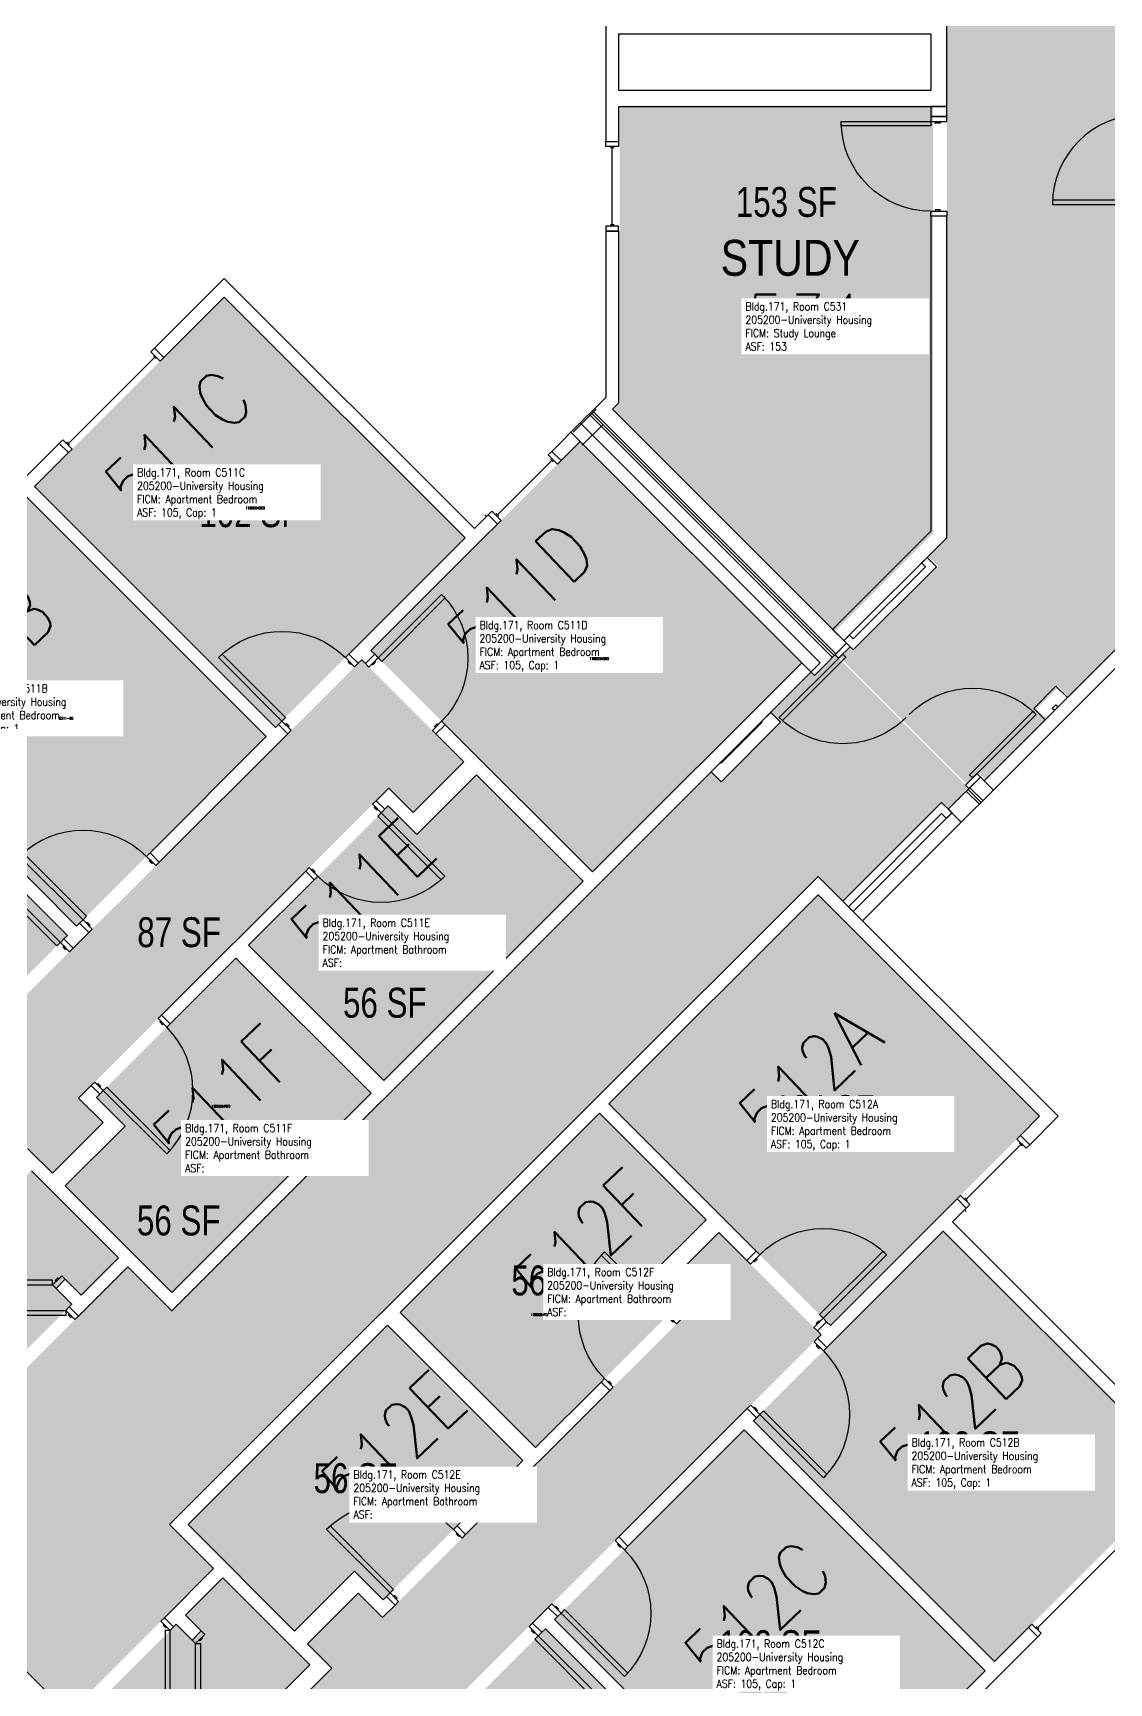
# Model space of a CAD drawing. Header units: inches. Extents: x 56 to 3925, y -1092 to 1470.
# Drawn here: x 1958 to 2389, y -224 to 439 of the extents above; entities that cross this region are included whole.
import ezdxf
from ezdxf.enums import TextEntityAlignment as Align

# ---------------------------------------------------------------- set-up
doc = ezdxf.new("R2010")
doc.units = ezdxf.units.IN
doc.header["$LTSCALE"] = 48
doc.header["$MEASUREMENT"] = 0
for name, color, linetype in [('A-DOR', 2, 'Continuous'), ('A-GLAZ', 1, 'Continuous'), ('A-IDEN-RNUM', 7, 'Continuous'), ('A-IDEN-SNUM', 4, 'Continuous'), ('A-IDEN-VNUM', 4, 'Continuous'), ('A-MISC', 1, 'Continuous'), ('A-WALL', 5, 'Continuous'), ('AREA-TEXT', 3, 'Continuous'), ('Rooms-Category-Color', 7, 'Continuous'), ('Rooms-College-Color', 7, 'Continuous'), ('Rooms-Department-Color', 7, 'Continuous'), ('Rooms-Division-Color', 7, 'Continuous'), ('Rooms-Information', 7, 'Continuous')]:
    doc.layers.add(name, color=color, linetype=linetype)
doc.styles.add('AREA', font='arial.ttf', dxfattribs={"width": 0.75, "height": 12})
doc.styles.add('ROOMSNUMBER', font='txt.shx', dxfattribs={"height": 0.03})
doc.styles.add('ROOMVNUMBER', font='simplex.shx', dxfattribs={"width": 0.85})
doc.styles.get("Standard").update_dxf_attribs({"font": 'ARIALN.TTF'})

msp = doc.modelspace()

# ---------------------------------------------------------------- hatches: boundary and pattern name
h = msp.add_hatch()
h.set_pattern_fill('ANSI31', color=256, style=0)
h.set_pattern_definition([(180, (1855.00063, 688.29095), (-1e-14, 0.125), [])])
h.paths.add_polyline_path([(2033.53, 40.99), (1992, -0.54), (1998.51, -7.05), (2040.04, 34.48)], flags=9)
h = msp.add_hatch()
h.set_pattern_fill('ANSI31', color=256, angle=-135, style=0)
h.set_pattern_definition([(270, (2774.9018, -318.2308), (0.125, 1e-14), [])])
h.paths.add_polyline_path([(2127.6, -139.7), (2086.07, -181.23), (2079.56, -174.72), (2121.09, -133.19)], flags=9)
at = {"layer": 'Rooms-Category-Color', "true_color": 0xadadad}
for points in [[(2281.52, 188.03), (2286.11, 192.62), (2287.35, 191.38), (2320.76, 224.79), (2316.79, 228.77), (2324.31, 236.29), (2324.31, 807.44), (2299.31, 807.44), (2299.31, 889.76), (2324.31, 889.76), (2324.31, 932.53), (2329.59, 932.53), (2329.59, 944.53), (2324.31, 944.53), (2324.31, 979.15), (2327.84, 979.15), (2327.84, 985.65), (2325.84, 985.65), (2325.84, 993.15), (2329.59, 993.15), (2329.59, 1032.28), (2325.84, 1032.28), (2325.84, 1109.78), (2429.32, 1109.78), (2429.32, 1032.28), (2397.46, 1032.28), (2397.46, 1020.28), (2401.84, 1020.28), (2401.84, 985.65), (2399.84, 985.65), (2399.84, 979.15), (2398.09, 979.15), (2398.09, 932.53), (2403.96, 932.53), (2403.96, 889.76), (2428.96, 889.76), (2428.96, 807.44), (2403.96, 807.44), (2403.96, 202.81), (2373.35, 172.2), (2369.2, 176.36), (2360.27, 167.44), (2364.43, 163.28), (2339.94, 138.8), (2337.03, 141.71), (2332.43, 137.12)], [(1409.69, -762.66), (1367.26, -720.23), (1766.71, -320.78), (1749.04, -303.1), (1807.25, -244.89), (1824.93, -262.57), (1955.06, -132.44), (1937.38, -114.76), (1995.59, -56.55), (2013.27, -74.22), (2229.76, 142.26), (2233.73, 138.29), (2257.6, 162.16), (2253.63, 166.14), (2269.81, 182.32), (2271.13, 180.99), (2279.44, 189.3), (2331.77, 136.98), (2333.18, 135.56), (2324.87, 127.25), (2322.22, 129.91), (2282.61, 90.3), (2272.63, 100.28), (2012.39, -159.96), (2030.07, -177.64), (1971.85, -235.85), (1954.18, -218.17), (1866.86, -305.49), (1884.53, -323.17), (1842.73, -364.98), (1825.05, -347.3)]]:
    msp.add_hatch(color=253, dxfattribs=at).paths.add_polyline_path(points)
at = {"layer": 'Rooms-Category-Color', "true_color": 0x728ef3}
for points in [[(2279.36, 198.74), (2318.76, 238.13), (2318.76, 409.83), (2193.01, 409.83), (2193.01, 290.22), (2190.45, 287.66)], [(1958.23, 256.81), (2034.33, 332.92), (2131.03, 236.22), (2054.93, 160.12)], [(2266.09, 186.02), (2177.17, 274.93), (2093.2, 190.97), (2182.12, 102.05)], [(1954.52, 253.1), (1878.41, 177), (1975.11, 80.3), (2051.21, 156.41)], [(1796.13, -99.92), (1855.63, -40.43), (1929.96, -114.76), (1973.18, -71.54), (1966.85, -65.21), (1970.57, -61.5), (1976.89, -67.83), (1991.88, -52.84), (1956.97, -17.92), (1941.98, -32.91), (1946.52, -37.46), (1942.81, -41.17), (1933.14, -31.5), (1955.56, -9.08), (1965.37, -18.89), (1985.7, 1.43), (1975.89, 11.25), (2100.36, 135.72), (2110.17, 125.91), (2130.5, 146.24), (2089.49, 187.25), (1895.03, -7.2), (1809.47, 78.36), (1713.66, -17.46)], [(1874.7, 173.29), (1798.33, 96.92), (1895.03, 0.22), (1971.4, 76.59)], [(2100.09, 128.56), (2044.13, 72.6), (2098.4, 18.33), (2178.4, 98.33), (2135.62, 141.11), (2111.58, 117.07)], [(2272.63, 92.85), (2361.54, 3.94), (2277.58, -80.03), (2188.66, 8.89)], [(2093.27, 13.2), (2013.27, -66.8), (1970.49, -24.02), (1994.53, 0.02), (1983.04, 11.51), (2039, 67.47)], [(2215.17, -73.14), (2159.21, -129.1), (2104.94, -74.83), (2184.94, 5.17), (2227.72, -37.61), (2203.68, -61.65)], [(1986.69, -377.11), (2046.19, -317.61), (1971.86, -243.28), (2015.08, -200.06), (2021.41, -206.38), (2025.12, -202.67), (2018.79, -196.34), (2033.78, -181.35), (2068.69, -216.27), (2053.7, -231.26), (2049.16, -226.71), (2045.45, -230.43), (2055.12, -240.1), (2077.53, -217.68), (2067.72, -207.87), (2088.05, -187.54), (2097.86, -197.35), (2222.34, -72.88), (2212.53, -63.07), (2232.85, -42.74), (2273.87, -83.75), (2079.41, -278.2), (2164.97, -363.76), (2069.16, -459.58)], [(2343.43, -215), (2419.53, -138.9), (2322.83, -42.2), (2246.73, -118.31)], [(2099.82, -79.96), (2019.81, -159.96), (2062.59, -202.74), (2086.63, -178.7), (2098.12, -190.19), (2154.09, -134.23)], [(2339.71, -218.71), (2263.61, -294.82), (2166.91, -198.12), (2243.02, -122.02)], [(2259.9, -298.53), (2183.53, -374.9), (2086.83, -278.2), (2163.2, -201.83)]]:
    msp.add_hatch(color=171, dxfattribs=at).paths.add_polyline_path(points)
at = {"layer": 'Rooms-College-Color', "true_color": 0xadadad}
for points in [[(2281.52, 188.03), (2286.11, 192.62), (2287.35, 191.38), (2320.76, 224.79), (2316.79, 228.77), (2324.31, 236.29), (2324.31, 807.44), (2299.31, 807.44), (2299.31, 889.76), (2324.31, 889.76), (2324.31, 932.53), (2329.59, 932.53), (2329.59, 944.53), (2324.31, 944.53), (2324.31, 979.15), (2327.84, 979.15), (2327.84, 985.65), (2325.84, 985.65), (2325.84, 993.15), (2329.59, 993.15), (2329.59, 1032.28), (2325.84, 1032.28), (2325.84, 1109.78), (2429.32, 1109.78), (2429.32, 1032.28), (2397.46, 1032.28), (2397.46, 1020.28), (2401.84, 1020.28), (2401.84, 985.65), (2399.84, 985.65), (2399.84, 979.15), (2398.09, 979.15), (2398.09, 932.53), (2403.96, 932.53), (2403.96, 889.76), (2428.96, 889.76), (2428.96, 807.44), (2403.96, 807.44), (2403.96, 202.81), (2373.35, 172.2), (2369.2, 176.36), (2360.27, 167.44), (2364.43, 163.28), (2339.94, 138.8), (2337.03, 141.71), (2332.43, 137.12)], [(2279.36, 198.74), (2318.76, 238.13), (2318.76, 409.83), (2193.01, 409.83), (2193.01, 290.22), (2190.45, 287.66)], [(1958.23, 256.81), (2034.33, 332.92), (2131.03, 236.22), (2054.93, 160.12)], [(2266.09, 186.02), (2177.17, 274.93), (2093.2, 190.97), (2182.12, 102.05)], [(1954.52, 253.1), (1878.41, 177), (1975.11, 80.3), (2051.21, 156.41)], [(1409.69, -762.66), (1367.26, -720.23), (1766.71, -320.78), (1749.04, -303.1), (1807.25, -244.89), (1824.93, -262.57), (1955.06, -132.44), (1937.38, -114.76), (1995.59, -56.55), (2013.27, -74.22), (2229.76, 142.26), (2233.73, 138.29), (2257.6, 162.16), (2253.63, 166.14), (2269.81, 182.32), (2271.13, 180.99), (2279.44, 189.3), (2331.77, 136.98), (2333.18, 135.56), (2324.87, 127.25), (2322.22, 129.91), (2282.61, 90.3), (2272.63, 100.28), (2012.39, -159.96), (2030.07, -177.64), (1971.85, -235.85), (1954.18, -218.17), (1866.86, -305.49), (1884.53, -323.17), (1842.73, -364.98), (1825.05, -347.3)], [(1796.13, -99.92), (1855.63, -40.43), (1929.96, -114.76), (1973.18, -71.54), (1966.85, -65.21), (1970.57, -61.5), (1976.89, -67.83), (1991.88, -52.84), (1956.97, -17.92), (1941.98, -32.91), (1946.52, -37.46), (1942.81, -41.17), (1933.14, -31.5), (1955.56, -9.08), (1965.37, -18.89), (1985.7, 1.43), (1975.89, 11.25), (2100.36, 135.72), (2110.17, 125.91), (2130.5, 146.24), (2089.49, 187.25), (1895.03, -7.2), (1809.47, 78.36), (1713.66, -17.46)], [(1874.7, 173.29), (1798.33, 96.92), (1895.03, 0.22), (1971.4, 76.59)], [(2100.09, 128.56), (2044.13, 72.6), (2098.4, 18.33), (2178.4, 98.33), (2135.62, 141.11), (2111.58, 117.07)], [(2272.63, 92.85), (2361.54, 3.94), (2277.58, -80.03), (2188.66, 8.89)], [(2093.27, 13.2), (2013.27, -66.8), (1970.49, -24.02), (1994.53, 0.02), (1983.04, 11.51), (2039, 67.47)], [(2215.17, -73.14), (2159.21, -129.1), (2104.94, -74.83), (2184.94, 5.17), (2227.72, -37.61), (2203.68, -61.65)], [(1986.69, -377.11), (2046.19, -317.61), (1971.86, -243.28), (2015.08, -200.06), (2021.41, -206.38), (2025.12, -202.67), (2018.79, -196.34), (2033.78, -181.35), (2068.69, -216.27), (2053.7, -231.26), (2049.16, -226.71), (2045.45, -230.43), (2055.12, -240.1), (2077.53, -217.68), (2067.72, -207.87), (2088.05, -187.54), (2097.86, -197.35), (2222.34, -72.88), (2212.53, -63.07), (2232.85, -42.74), (2273.87, -83.75), (2079.41, -278.2), (2164.97, -363.76), (2069.16, -459.58)], [(2343.43, -215), (2419.53, -138.9), (2322.83, -42.2), (2246.73, -118.31)], [(2099.82, -79.96), (2019.81, -159.96), (2062.59, -202.74), (2086.63, -178.7), (2098.12, -190.19), (2154.09, -134.23)], [(2339.71, -218.71), (2263.61, -294.82), (2166.91, -198.12), (2243.02, -122.02)], [(2259.9, -298.53), (2183.53, -374.9), (2086.83, -278.2), (2163.2, -201.83)]]:
    msp.add_hatch(color=253, dxfattribs=at).paths.add_polyline_path(points)
at = {"layer": 'Rooms-Department-Color', "true_color": 0xacacac}
for points in [[(2281.52, 188.03), (2286.11, 192.62), (2287.35, 191.38), (2320.76, 224.79), (2316.79, 228.77), (2324.31, 236.29), (2324.31, 807.44), (2299.31, 807.44), (2299.31, 889.76), (2324.31, 889.76), (2324.31, 932.53), (2329.59, 932.53), (2329.59, 944.53), (2324.31, 944.53), (2324.31, 979.15), (2327.84, 979.15), (2327.84, 985.65), (2325.84, 985.65), (2325.84, 993.15), (2329.59, 993.15), (2329.59, 1032.28), (2325.84, 1032.28), (2325.84, 1109.78), (2429.32, 1109.78), (2429.32, 1032.28), (2397.46, 1032.28), (2397.46, 1020.28), (2401.84, 1020.28), (2401.84, 985.65), (2399.84, 985.65), (2399.84, 979.15), (2398.09, 979.15), (2398.09, 932.53), (2403.96, 932.53), (2403.96, 889.76), (2428.96, 889.76), (2428.96, 807.44), (2403.96, 807.44), (2403.96, 202.81), (2373.35, 172.2), (2369.2, 176.36), (2360.27, 167.44), (2364.43, 163.28), (2339.94, 138.8), (2337.03, 141.71), (2332.43, 137.12)], [(1409.69, -762.66), (1367.26, -720.23), (1766.71, -320.78), (1749.04, -303.1), (1807.25, -244.89), (1824.93, -262.57), (1955.06, -132.44), (1937.38, -114.76), (1995.59, -56.55), (2013.27, -74.22), (2229.76, 142.26), (2233.73, 138.29), (2257.6, 162.16), (2253.63, 166.14), (2269.81, 182.32), (2271.13, 180.99), (2279.44, 189.3), (2331.77, 136.98), (2333.18, 135.56), (2324.87, 127.25), (2322.22, 129.91), (2282.61, 90.3), (2272.63, 100.28), (2012.39, -159.96), (2030.07, -177.64), (1971.85, -235.85), (1954.18, -218.17), (1866.86, -305.49), (1884.53, -323.17), (1842.73, -364.98), (1825.05, -347.3)]]:
    msp.add_hatch(color=253, dxfattribs=at).paths.add_polyline_path(points)
at = {"layer": 'Rooms-Department-Color', "true_color": 0x604aed}
for points in [[(2279.36, 198.74), (2318.76, 238.13), (2318.76, 409.83), (2193.01, 409.83), (2193.01, 290.22), (2190.45, 287.66)], [(1958.23, 256.81), (2034.33, 332.92), (2131.03, 236.22), (2054.93, 160.12)], [(2266.09, 186.02), (2177.17, 274.93), (2093.2, 190.97), (2182.12, 102.05)], [(1954.52, 253.1), (1878.41, 177), (1975.11, 80.3), (2051.21, 156.41)], [(1796.13, -99.92), (1855.63, -40.43), (1929.96, -114.76), (1973.18, -71.54), (1966.85, -65.21), (1970.57, -61.5), (1976.89, -67.83), (1991.88, -52.84), (1956.97, -17.92), (1941.98, -32.91), (1946.52, -37.46), (1942.81, -41.17), (1933.14, -31.5), (1955.56, -9.08), (1965.37, -18.89), (1985.7, 1.43), (1975.89, 11.25), (2100.36, 135.72), (2110.17, 125.91), (2130.5, 146.24), (2089.49, 187.25), (1895.03, -7.2), (1809.47, 78.36), (1713.66, -17.46)], [(1874.7, 173.29), (1798.33, 96.92), (1895.03, 0.22), (1971.4, 76.59)], [(2100.09, 128.56), (2044.13, 72.6), (2098.4, 18.33), (2178.4, 98.33), (2135.62, 141.11), (2111.58, 117.07)], [(2272.63, 92.85), (2361.54, 3.94), (2277.58, -80.03), (2188.66, 8.89)], [(2093.27, 13.2), (2013.27, -66.8), (1970.49, -24.02), (1994.53, 0.02), (1983.04, 11.51), (2039, 67.47)], [(2215.17, -73.14), (2159.21, -129.1), (2104.94, -74.83), (2184.94, 5.17), (2227.72, -37.61), (2203.68, -61.65)], [(1986.69, -377.11), (2046.19, -317.61), (1971.86, -243.28), (2015.08, -200.06), (2021.41, -206.38), (2025.12, -202.67), (2018.79, -196.34), (2033.78, -181.35), (2068.69, -216.27), (2053.7, -231.26), (2049.16, -226.71), (2045.45, -230.43), (2055.12, -240.1), (2077.53, -217.68), (2067.72, -207.87), (2088.05, -187.54), (2097.86, -197.35), (2222.34, -72.88), (2212.53, -63.07), (2232.85, -42.74), (2273.87, -83.75), (2079.41, -278.2), (2164.97, -363.76), (2069.16, -459.58)], [(2343.43, -215), (2419.53, -138.9), (2322.83, -42.2), (2246.73, -118.31)], [(2099.82, -79.96), (2019.81, -159.96), (2062.59, -202.74), (2086.63, -178.7), (2098.12, -190.19), (2154.09, -134.23)], [(2339.71, -218.71), (2263.61, -294.82), (2166.91, -198.12), (2243.02, -122.02)], [(2259.9, -298.53), (2183.53, -374.9), (2086.83, -278.2), (2163.2, -201.83)]]:
    msp.add_hatch(color=173, dxfattribs=at).paths.add_polyline_path(points)
at = {"layer": 'Rooms-Division-Color', "true_color": 0xadadad}
for points in [[(2281.52, 188.03), (2286.11, 192.62), (2287.35, 191.38), (2320.76, 224.79), (2316.79, 228.77), (2324.31, 236.29), (2324.31, 807.44), (2299.31, 807.44), (2299.31, 889.76), (2324.31, 889.76), (2324.31, 932.53), (2329.59, 932.53), (2329.59, 944.53), (2324.31, 944.53), (2324.31, 979.15), (2327.84, 979.15), (2327.84, 985.65), (2325.84, 985.65), (2325.84, 993.15), (2329.59, 993.15), (2329.59, 1032.28), (2325.84, 1032.28), (2325.84, 1109.78), (2429.32, 1109.78), (2429.32, 1032.28), (2397.46, 1032.28), (2397.46, 1020.28), (2401.84, 1020.28), (2401.84, 985.65), (2399.84, 985.65), (2399.84, 979.15), (2398.09, 979.15), (2398.09, 932.53), (2403.96, 932.53), (2403.96, 889.76), (2428.96, 889.76), (2428.96, 807.44), (2403.96, 807.44), (2403.96, 202.81), (2373.35, 172.2), (2369.2, 176.36), (2360.27, 167.44), (2364.43, 163.28), (2339.94, 138.8), (2337.03, 141.71), (2332.43, 137.12)], [(1409.69, -762.66), (1367.26, -720.23), (1766.71, -320.78), (1749.04, -303.1), (1807.25, -244.89), (1824.93, -262.57), (1955.06, -132.44), (1937.38, -114.76), (1995.59, -56.55), (2013.27, -74.22), (2229.76, 142.26), (2233.73, 138.29), (2257.6, 162.16), (2253.63, 166.14), (2269.81, 182.32), (2271.13, 180.99), (2279.44, 189.3), (2331.77, 136.98), (2333.18, 135.56), (2324.87, 127.25), (2322.22, 129.91), (2282.61, 90.3), (2272.63, 100.28), (2012.39, -159.96), (2030.07, -177.64), (1971.85, -235.85), (1954.18, -218.17), (1866.86, -305.49), (1884.53, -323.17), (1842.73, -364.98), (1825.05, -347.3)]]:
    msp.add_hatch(color=253, dxfattribs=at).paths.add_polyline_path(points)
at = {"layer": 'Rooms-Division-Color', "true_color": 0x604aed}
for points in [[(2279.36, 198.74), (2318.76, 238.13), (2318.76, 409.83), (2193.01, 409.83), (2193.01, 290.22), (2190.45, 287.66)], [(1958.23, 256.81), (2034.33, 332.92), (2131.03, 236.22), (2054.93, 160.12)], [(2266.09, 186.02), (2177.17, 274.93), (2093.2, 190.97), (2182.12, 102.05)], [(1954.52, 253.1), (1878.41, 177), (1975.11, 80.3), (2051.21, 156.41)], [(1796.13, -99.92), (1855.63, -40.43), (1929.96, -114.76), (1973.18, -71.54), (1966.85, -65.21), (1970.57, -61.5), (1976.89, -67.83), (1991.88, -52.84), (1956.97, -17.92), (1941.98, -32.91), (1946.52, -37.46), (1942.81, -41.17), (1933.14, -31.5), (1955.56, -9.08), (1965.37, -18.89), (1985.7, 1.43), (1975.89, 11.25), (2100.36, 135.72), (2110.17, 125.91), (2130.5, 146.24), (2089.49, 187.25), (1895.03, -7.2), (1809.47, 78.36), (1713.66, -17.46)], [(1874.7, 173.29), (1798.33, 96.92), (1895.03, 0.22), (1971.4, 76.59)], [(2100.09, 128.56), (2044.13, 72.6), (2098.4, 18.33), (2178.4, 98.33), (2135.62, 141.11), (2111.58, 117.07)], [(2272.63, 92.85), (2361.54, 3.94), (2277.58, -80.03), (2188.66, 8.89)], [(2093.27, 13.2), (2013.27, -66.8), (1970.49, -24.02), (1994.53, 0.02), (1983.04, 11.51), (2039, 67.47)], [(2215.17, -73.14), (2159.21, -129.1), (2104.94, -74.83), (2184.94, 5.17), (2227.72, -37.61), (2203.68, -61.65)], [(1986.69, -377.11), (2046.19, -317.61), (1971.86, -243.28), (2015.08, -200.06), (2021.41, -206.38), (2025.12, -202.67), (2018.79, -196.34), (2033.78, -181.35), (2068.69, -216.27), (2053.7, -231.26), (2049.16, -226.71), (2045.45, -230.43), (2055.12, -240.1), (2077.53, -217.68), (2067.72, -207.87), (2088.05, -187.54), (2097.86, -197.35), (2222.34, -72.88), (2212.53, -63.07), (2232.85, -42.74), (2273.87, -83.75), (2079.41, -278.2), (2164.97, -363.76), (2069.16, -459.58)], [(2343.43, -215), (2419.53, -138.9), (2322.83, -42.2), (2246.73, -118.31)], [(2099.82, -79.96), (2019.81, -159.96), (2062.59, -202.74), (2086.63, -178.7), (2098.12, -190.19), (2154.09, -134.23)], [(2339.71, -218.71), (2263.61, -294.82), (2166.91, -198.12), (2243.02, -122.02)], [(2259.9, -298.53), (2183.53, -374.9), (2086.83, -278.2), (2163.2, -201.83)]]:
    msp.add_hatch(color=173, dxfattribs=at).paths.add_polyline_path(points)

# ---------------------------------------------------------------- linework, layer by layer
at = {"layer": 'A-DOR'}
for p, q in [((2324.31, 405.39), (2317.93, 405.39)), ((2317.93, 405.39), (2317.93, 403.39)), ((2324.31, 403.39), (2324.31, 405.39)), ((2281.93, 401.64), (2281.93, 403.39)), ((2281.93, 403.39), (2317.93, 403.39)), ((2317.93, 401.64), (2281.93, 401.64)), ((2317.93, 403.39), (2317.93, 401.64)), ((2317.93, 403.39), (2324.31, 403.39)), ((2319.68, 402.76), (2319.68, 403.39)), ((2319.68, 403.39), (2321.68, 403.39)), ((2321.68, 402.76), (2319.68, 402.76)), ((2321.68, 403.39), (2321.68, 402.76)), ((2402.67, 371.84), (2366.67, 371.84)), ((2366.67, 371.84), (2366.67, 370.09)), ((2317.93, 365.39), (2317.93, 367.39)), ((2317.93, 367.39), (2324.31, 367.39)), ((2324.31, 365.39), (2317.93, 365.39)), ((2321.68, 368.01), (2319.68, 368.01)), ((2319.68, 368.01), (2319.68, 367.39)), ((2319.68, 367.39), (2321.68, 367.39)), ((2321.68, 367.39), (2321.68, 368.01)), ((2324.31, 367.39), (2324.31, 365.39)), ((2366.67, 370.09), (2402.67, 370.09)), ((2279.44, 189.29), (2284.03, 193.89)), ((2285.45, 192.48), (2280.85, 187.88)), ((2284.03, 193.89), (2285.45, 192.48)), ((2257.08, 164.1), (2282.53, 189.56)), ((2283.77, 188.32), (2258.32, 162.86)), ((2280.85, 187.88), (2279.44, 189.29)), ((2282.53, 189.56), (2283.77, 188.32)), ((2333.45, 141.13), (2358.9, 166.58)), ((2358.9, 166.58), (2360.14, 165.35)), ((2258.32, 162.86), (2257.08, 164.1)), ((2360.14, 165.35), (2334.68, 139.89)), ((2336.36, 141.57), (2331.77, 136.97)), ((2333.18, 135.56), (2337.78, 140.16)), ((2334.68, 139.89), (2333.45, 141.13)), ((2337.78, 140.16), (2336.36, 141.57)), ((2331.77, 136.97), (2333.18, 135.56))]:
    msp.add_line(p, q, dxfattribs=at)
for points in [[(2096.11, 188.05), (2097.53, 186.64), (2122.98, 212.09), (2121.57, 213.51)], [(2057.49, 162.68), (2058.9, 164.09), (2033.45, 189.55), (2032.03, 188.14)], [(2086.66, 184.42), (2088.07, 185.84), (2084.36, 189.55), (2082.94, 188.14)], [(2085.42, 185.66), (2085.07, 185.31), (2084.01, 186.37), (2084.36, 186.72)], [(2092.4, 184.34), (2090.99, 185.75), (2094.7, 189.46), (2096.11, 188.05)], [(2093.64, 185.57), (2093.99, 185.22), (2095.05, 186.28), (2094.7, 186.64)], [(2061.2, 158.97), (2059.79, 157.55), (2056.07, 161.27), (2057.49, 162.68)], [(2059.96, 160.21), (2060.32, 160.56), (2059.26, 161.62), (2058.9, 161.27)], [(2117.86, 158.88), (2119.27, 157.47), (2122.98, 161.18), (2121.57, 162.59)], [(2119.09, 160.12), (2118.74, 160.47), (2119.8, 161.53), (2120.15, 161.18)], [(2093.89, 129.26), (2095.31, 130.67), (2098.75, 127.23), (2097.34, 125.81)], [(2094.87, 128.29), (2094.51, 127.93), (2095.57, 126.87), (2095.93, 127.23)], [(2097.34, 125.81), (2095.93, 124.4), (2121.38, 98.94), (2122.8, 100.36)], [(1977.67, 82.87), (1979.09, 84.28), (1953.63, 109.74), (1952.22, 108.32)], [(2006.84, 104.61), (2008.26, 106.02), (2004.54, 109.74), (2003.13, 108.32)], [(2005.6, 105.85), (2005.25, 105.49), (2004.19, 106.55), (2004.54, 106.91)], [(2068.44, 103.8), (2067.02, 102.39), (2070.47, 98.94), (2071.88, 100.36)], [(2069.41, 102.83), (2069.76, 103.18), (2070.82, 102.12), (2070.47, 101.77)], [(1968.57, 73.76), (1967.16, 72.35), (1941.7, 97.8), (1943.11, 99.22)], [(1981.39, 79.15), (1979.97, 77.74), (1976.26, 81.45), (1977.67, 82.87)], [(1980.15, 80.39), (1980.5, 80.74), (1979.44, 81.81), (1979.09, 81.45)], [(1972.28, 70.05), (1973.7, 71.46), (1969.98, 75.18), (1968.57, 73.76)], [(1971.05, 71.29), (1970.69, 70.93), (1969.63, 71.99), (1969.98, 72.35)], [(2007.8, 43.17), (2009.22, 44.58), (2012.66, 41.14), (2011.25, 39.72)], [(2008.78, 42.2), (2008.42, 41.84), (2009.48, 40.78), (2009.84, 41.14)], [(1982.35, 17.71), (1980.93, 16.3), (1984.38, 12.85), (1985.79, 14.27)], [(1983.32, 16.74), (1983.67, 17.09), (1984.73, 16.03), (1984.38, 15.68)], [(1985.79, 14.27), (1987.21, 15.68), (2012.66, -9.78), (2011.25, -11.19)], [(2212.42, -75.89), (2211.01, -77.31), (2185.55, -51.85), (2186.97, -50.44)], [(2245.49, -55.37), (2244.08, -53.96), (2247.79, -50.25), (2249.2, -51.66)], [(2274.66, -77.12), (2273.25, -75.7), (2298.7, -50.25), (2300.12, -51.66)], [(2246.73, -54.14), (2247.08, -54.49), (2248.14, -53.43), (2247.79, -53.08)], [(1965.44, -63.79), (1965.44, -61.79), (1935.44, -61.79), (1935.44, -63.79)], [(1969.15, -60.08), (1970.56, -61.49), (1966.85, -65.21), (1965.44, -63.79)], [(1967.91, -61.32), (1967.56, -60.96), (1966.5, -62.02), (1966.85, -62.38)], [(1974.43, -77.71), (1975.84, -76.3), (1972.13, -72.59), (1970.71, -74)], [(1970.71, -74), (1970.71, -76), (1934.71, -76), (1934.71, -74)], [(1973.19, -76.48), (1972.83, -76.83), (1971.77, -75.77), (1972.13, -75.42)], [(2215.87, -79.34), (2217.28, -77.92), (2213.84, -74.48), (2212.42, -75.89)], [(2214.9, -78.37), (2214.54, -78.72), (2213.48, -77.66), (2213.84, -77.31)], [(2270.95, -80.83), (2272.36, -82.24), (2276.07, -78.53), (2274.66, -77.12)], [(2272.19, -79.59), (2271.83, -79.24), (2272.89, -78.18), (2273.25, -78.53)], [(2271.04, -86.57), (2272.45, -85.16), (2276.16, -88.87), (2274.75, -90.29)], [(2272.27, -87.81), (2271.92, -88.17), (2272.98, -89.23), (2273.33, -88.87)], [(2190.41, -104.79), (2189, -106.21), (2185.55, -102.76), (2186.97, -101.35)], [(2189.44, -103.82), (2189.79, -103.47), (2188.73, -102.41), (2188.38, -102.76)], [(2245.58, -112.03), (2244.17, -113.44), (2247.88, -117.16), (2249.29, -115.74)], [(2246.82, -113.27), (2247.17, -112.91), (2248.23, -113.97), (2247.88, -114.33)], [(2249.29, -115.74), (2250.71, -114.33), (2276.16, -139.78), (2274.75, -141.2)], [(2100.88, -187.44), (2102.29, -186.02), (2076.83, -160.57), (2075.42, -161.98)], [(2129.78, -165.43), (2131.19, -164.01), (2127.75, -160.57), (2126.33, -161.98)], [(2128.81, -164.46), (2128.45, -164.81), (2127.39, -163.75), (2127.75, -163.4)], [(2191.22, -166.39), (2192.63, -164.97), (2196.35, -168.69), (2194.93, -170.1)], [(2192.46, -167.63), (2192.1, -167.98), (2193.16, -169.04), (2193.52, -168.69)], [(2104.32, -190.88), (2102.91, -192.3), (2099.46, -188.85), (2100.88, -187.44)], [(2103.35, -189.91), (2103.7, -189.56), (2102.64, -188.5), (2102.29, -188.85)], [(2165.76, -191.84), (2164.35, -193.26), (2168.06, -196.97), (2169.48, -195.56)], [(2008.9, -198.81), (2010.31, -197.39), (2014.02, -201.1), (2012.61, -202.52)], [(2167, -193.08), (2167.36, -192.73), (2168.42, -193.79), (2168.06, -194.14)], [(2169.48, -195.56), (2170.89, -194.14), (2196.35, -219.6), (2194.93, -221.01)], [(2010.13, -200.04), (2009.78, -200.4), (2010.84, -201.46), (2011.2, -201.1)], [(2012.61, -202.52), (2010.61, -202.52), (2010.61, -238.52), (2012.61, -238.52)], [(2026.53, -204.08), (2025.12, -202.67), (2021.4, -206.38), (2022.82, -207.8)], [(2025.29, -205.32), (2025.65, -205.67), (2024.59, -206.73), (2024.23, -206.38)], [(2156.66, -200.95), (2158.07, -199.53), (2161.79, -203.25), (2160.37, -204.66)], [(2157.9, -202.19), (2157.54, -202.54), (2158.61, -203.6), (2158.96, -203.25)], [(2160.37, -204.66), (2158.96, -206.08), (2184.41, -231.53), (2185.83, -230.12)], [(2022.82, -207.8), (2024.82, -207.8), (2024.82, -237.8), (2022.82, -237.8)]]:
    msp.add_lwpolyline(points, close=True, dxfattribs=at)
for centre, start, end in [((2402.67, 370.09), 90, 180), ((1985.79, 14.27), 315, 45), ((2100.88, -187.44), 45, 135)]:
    msp.add_arc(centre, 36, start, end, dxfattribs=at)
at = {"layer": 'A-DOR', "extrusion": (0, 0, -1)}
for centre, start, end in [((-2317.93, 403.39), 270, 0), ((-2096.11, 188.05), 135, 225), ((-2057.49, 162.68), 45, 135), ((-2334.68, 139.89), 44.99559, 134.99559), ((-2282.53, 189.56), 224.99559, 314.99559), ((-1977.67, 82.87), 45, 135), ((-2097.34, 125.81), 225, 315), ((-2274.66, -77.12), 45, 135), ((-2212.42, -75.89), 315, 45), ((-2249.29, -115.74), 135, 225), ((-2169.48, -195.56), 135, 225)]:
    msp.add_arc(centre, 36, start, end, dxfattribs=at)
at = {"layer": 'A-GLAZ'}
for p, q in [((2187.52, 393.4), (2187.52, 395.4)), ((2187.52, 395.4), (2192.52, 395.4)), ((2192.52, 393.4), (2187.52, 393.4)), ((2189.27, 393.4), (2190.77, 393.4)), ((2190.77, 392.9), (2189.27, 392.9)), ((2190.02, 361.9), (2190.02, 392.9)), ((2192.52, 395.4), (2192.52, 393.4)), ((2187.52, 361.4), (2187.52, 359.4)), ((2192.52, 361.4), (2187.52, 361.4)), ((2187.52, 359.4), (2192.52, 359.4)), ((2190.77, 361.9), (2189.27, 361.9)), ((2190.77, 361.4), (2189.27, 361.4)), ((2192.52, 359.4), (2192.52, 361.4)), ((1971.77, 274.07), (2006.42, 308.72)), ((2006.95, 308.19), (2005.89, 309.25)), ((1972.3, 273.54), (1971.24, 274.6)), ((2143.93, 245.41), (2165.85, 267.33)), ((2166.38, 266.8), (2165.32, 267.86)), ((2139.6, 244.79), (2138.89, 245.5)), ((2144.46, 244.88), (2143.4, 245.94)), ((2332.02, -29.3), (2353.94, -7.38)), ((2353.41, -6.85), (2354.47, -7.91)), ((2331.49, -28.77), (2332.55, -29.83)), ((2331.4, -33.63), (2332.11, -34.34)), ((2360.68, -201.46), (2395.33, -166.81)), ((2360.15, -200.93), (2361.21, -201.99))]:
    msp.add_line(p, q, dxfattribs=at)
for points in [[(2004.92, 310.93), (2006.33, 312.34), (2010.04, 308.63), (2008.63, 307.21)], [(1969.56, 275.57), (1968.15, 274.16), (1971.86, 270.44), (1973.27, 271.86)], [(2164.35, 269.54), (2165.76, 270.95), (2169.47, 267.24), (2168.06, 265.83)], [(2141.72, 246.91), (2140.3, 245.5), (2144.02, 241.78), (2145.43, 243.2)], [(2356.15, -8.89), (2357.56, -7.47), (2353.85, -3.76), (2352.44, -5.17)], [(2333.52, -31.51), (2332.11, -32.93), (2328.39, -29.22), (2329.81, -27.8)], [(2362.18, -203.67), (2360.77, -205.08), (2357.06, -201.37), (2358.47, -199.96)]]:
    msp.add_lwpolyline(points, close=True, dxfattribs=at)
at = {"layer": 'A-MISC'}
msp.add_line((2177.96, 273.4), (2186.36, 281.8), dxfattribs=at)
at = {"layer": 'A-WALL'}
for p, q in [((2187.4, 445.14), (2187.4, 395.4)), ((2324.31, 409.39), (2324.31, 445.14)), ((2192.65, 415.89), (2192.65, 438.64)), ((2192.65, 438.64), (2317.81, 438.64)), ((2317.81, 438.64), (2317.81, 415.89)), ((2317.81, 415.89), (2192.65, 415.89)), ((2192.65, 395.4), (2192.65, 409.39)), ((2192.65, 409.39), (2324.31, 409.39)), ((2317.93, 409.39), (2317.93, 405.39)), ((2324.31, 409.39), (2317.93, 409.39)), ((2317.93, 405.39), (2324.31, 405.39)), ((2324.31, 405.39), (2324.31, 409.39)), ((2187.4, 395.4), (2192.65, 395.4)), ((2317.93, 365.39), (2317.93, 238.93)), ((2324.31, 365.39), (2317.93, 365.39)), ((2324.31, 236.29), (2324.31, 365.39)), ((2187.4, 359.4), (2187.4, 292.58)), ((2192.65, 359.4), (2187.4, 359.4)), ((2192.65, 290.41), (2192.65, 359.4)), ((2006.33, 312.34), (2034.33, 340.34)), ((2034.33, 340.34), (2134.74, 239.93)), ((2034.33, 332.92), (2010.04, 308.63)), ((2131.03, 236.22), (2034.33, 332.92)), ((2010.04, 308.63), (2006.33, 312.34)), ((2187.4, 292.58), (2173.46, 278.64)), ((2183.53, 287.84), (2174.34, 278.64)), ((2174.34, 278.64), (2183.53, 287.84)), ((2181.15, 285.45), (2278.38, 188.23)), ((2181.85, 286.16), (2279.08, 188.94)), ((2279.79, 189.65), (2182.56, 286.86)), ((2183.53, 287.84), (2183.53, 287.84)), ((2190.07, 287.84), (2192.65, 290.41)), ((2284.03, 193.89), (2190.07, 287.84)), ((2165.76, 270.95), (2177.17, 282.36)), ((2173.46, 278.64), (2271.13, 180.99)), ((2174.34, 278.64), (2174.34, 278.64)), ((2177.17, 282.36), (2273.51, 186.02)), ((1931.71, 237.72), (1968.15, 274.16)), ((1968.15, 274.16), (1971.86, 270.44)), ((2177.17, 274.93), (2169.47, 267.24)), ((2266.09, 186.02), (2177.17, 274.93)), ((1971.86, 270.44), (1958.23, 256.81)), ((2169.47, 267.24), (2165.76, 270.95)), ((2051.21, 156.41), (1954.52, 253.1)), ((1958.23, 256.81), (2054.93, 160.12)), ((2134.74, 239.93), (2140.3, 245.5)), ((2140.3, 245.5), (2144.02, 241.78)), ((2144.02, 241.78), (2138.01, 235.78)), ((2317.93, 238.93), (2278.47, 199.46)), ((2084.36, 189.55), (2131.03, 236.22)), ((2138.01, 235.78), (2093.2, 190.97)), ((2282.97, 194.95), (2324.31, 236.29)), ((2316.39, 228.36), (2314.18, 226.15)), ((2314.18, 226.15), (2315.68, 224.65)), ((2320.1, 224.65), (2316.39, 228.36)), ((2315.68, 224.65), (2286.69, 195.66)), ((2286.69, 191.24), (2320.1, 224.65)), ((2278.47, 199.46), (2282.97, 194.95)), ((2402.67, 202.04), (2339.27, 138.64)), ((2342.98, 134.93), (2409.53, 201.47)), ((2271.13, 180.99), (2284.03, 193.89)), ((2285.18, 197.16), (2282.97, 194.95)), ((2282.97, 194.95), (2286.69, 191.24)), ((2286.69, 195.66), (2285.18, 197.16)), ((2088.07, 185.84), (2084.36, 189.55)), ((2089.49, 187.25), (2088.07, 185.84)), ((2090.99, 185.75), (2089.49, 187.25)), ((2094.7, 189.46), (2090.99, 185.75)), ((2093.2, 190.97), (2094.7, 189.46)), ((2182.12, 102.05), (2266.09, 186.02)), ((2273.51, 186.02), (2182.56, 95.06)), ((1971.4, 76.59), (1874.7, 173.29)), ((1878.41, 177), (1975.11, 80.3)), ((2368.09, 176.66), (2359.17, 167.73)), ((2372.69, 172.06), (2368.09, 176.66)), ((2253.63, 166.14), (2249.92, 162.42)), ((2257.61, 162.16), (2253.63, 166.14)), ((2359.17, 167.73), (2363.76, 163.14)), ((2363.76, 163.14), (2367.48, 166.85)), ((2366.59, 167.73), (2368.09, 169.23)), ((2367.48, 166.85), (2366.59, 167.73)), ((2368.09, 169.23), (2368.98, 168.35)), ((2368.98, 168.35), (2372.69, 172.06)), ((2054.93, 160.12), (2056.07, 161.27)), ((2056.07, 161.27), (2059.79, 157.55)), ((2119.27, 157.47), (2122.98, 161.18)), ((2122.98, 161.18), (2124.84, 159.32)), ((2124.84, 159.32), (2182.12, 102.05)), ((2250.18, 162.16), (2233.73, 145.71)), ((2233.73, 138.29), (2257.61, 162.16)), ((2249.92, 162.42), (2250.18, 162.16)), ((2004.54, 109.74), (2051.21, 156.41)), ((2059.79, 157.55), (2008.26, 106.02)), ((2121.13, 155.61), (2119.27, 157.47)), ((2130.5, 146.24), (2121.13, 155.61)), ((2110.17, 125.91), (2130.5, 146.24)), ((2233.47, 145.98), (2229.76, 142.26)), ((2233.73, 145.71), (2233.47, 145.98)), ((2135.62, 141.11), (2111.58, 117.07)), ((2178.4, 98.33), (2135.62, 141.11)), ((2229.76, 142.26), (2233.73, 138.29)), ((2337.78, 140.16), (2324.87, 127.25)), ((2342.99, 134.94), (2337.78, 140.16)), ((2095.31, 130.67), (2100.36, 135.72)), ((2100.36, 135.72), (2110.17, 125.91)), ((2330.09, 122.04), (2342.99, 134.94)), ((2332.12, 134.5), (2337.34, 129.28)), ((2332.83, 135.2), (2338.04, 129.99)), ((2338.75, 130.7), (2333.54, 135.91)), ((2339.27, 138.64), (2342.98, 134.93)), ((2098.75, 127.23), (2095.31, 130.67)), ((2100.09, 128.56), (2098.75, 127.23)), ((2111.58, 117.07), (2100.09, 128.56)), ((2322.22, 129.9), (2282.61, 90.29)), ((2326.38, 125.75), (2322.22, 129.9)), ((2324.87, 127.25), (2330.09, 122.04)), ((2284.82, 88.08), (2322.22, 125.48)), ((2326.36, 125.74), (2286.77, 86.14)), ((2290.48, 82.43), (2330.08, 122.02)), ((2322.22, 125.48), (2324.17, 123.54)), ((2324.17, 123.54), (2326.38, 125.75)), ((2330.08, 122.02), (2326.36, 125.74)), ((2008.26, 106.02), (2004.54, 109.74)), ((2009.22, 44.58), (2067.02, 102.39)), ((2067.02, 102.39), (2070.47, 98.94)), ((2272.63, 100.28), (2181.67, 9.33)), ((2368.97, 3.94), (2272.63, 100.28)), ((2182.56, 95.06), (2013.27, -74.22)), ((2070.47, 98.94), (2044.13, 72.6)), ((2098.4, 18.33), (2178.4, 98.33)), ((2188.66, 8.89), (2272.63, 92.85)), ((2272.63, 92.85), (2361.54, 3.94)), ((2282.61, 90.29), (2284.82, 88.08)), ((2286.77, 86.14), (2290.48, 82.43)), ((1975.11, 80.3), (1976.26, 81.45)), ((1976.26, 81.45), (1979.97, 77.74)), ((1969.98, 75.18), (1971.4, 76.59)), ((1973.7, 71.46), (1969.98, 75.18)), ((1979.97, 77.74), (1973.7, 71.46)), ((2039, 67.47), (2012.66, 41.14)), ((2093.27, 13.2), (2039, 67.47)), ((2044.13, 72.6), (2098.4, 18.33)), ((2012.66, 41.14), (2009.22, 44.58)), ((1975.88, 11.25), (1980.93, 16.3)), ((1980.93, 16.3), (1984.38, 12.85)), ((1985.69, 1.44), (1975.88, 11.25)), ((1984.38, 12.85), (1983.04, 11.51)), ((1983.04, 11.51), (1994.53, 0.02)), ((2181.67, 9.33), (2012.39, -159.96)), ((2013.27, -66.8), (2093.27, 13.2)), ((2245.93, -48.39), (2188.66, 8.89)), ((1965.37, -18.89), (1985.69, 1.44)), ((1994.53, 0.02), (1970.49, -24.02)), ((2104.94, -74.83), (2184.94, 5.17)), ((2184.94, 5.17), (2227.72, -37.61)), ((2361.54, 3.94), (2353.85, -3.76)), ((2357.56, -7.47), (2368.97, 3.94)), ((2353.85, -3.76), (2357.56, -7.47)), ((1955.55, -9.08), (1965.37, -18.89)), ((1991.88, -52.83), (1956.97, -17.92)), ((1970.49, -24.02), (2013.27, -66.8)), ((2328.39, -29.22), (2322.39, -35.22)), ((2326.54, -38.49), (2332.11, -32.93)), ((2332.11, -32.93), (2328.39, -29.22)), ((2227.72, -37.61), (2203.68, -61.65)), ((2322.39, -35.22), (2277.58, -80.03)), ((2426.95, -138.9), (2326.54, -38.49)), ((2212.52, -63.06), (2232.85, -42.73)), ((2232.85, -42.73), (2242.22, -52.1)), ((2276.16, -88.87), (2322.83, -42.2)), ((2322.83, -42.2), (2419.53, -138.9)), ((1976.89, -67.82), (1991.88, -52.83)), ((2242.22, -52.1), (2244.08, -53.96)), ((2244.08, -53.96), (2247.79, -50.25)), ((2247.79, -50.25), (2245.93, -48.39)), ((1995.59, -56.55), (1975.84, -76.3)), ((2013.27, -74.22), (1995.59, -56.55)), ((1966.85, -65.21), (1970.56, -61.49)), ((1973.18, -71.54), (1966.85, -65.21)), ((1970.56, -61.49), (1976.89, -67.82)), ((2203.68, -61.65), (2215.17, -73.14)), ((2222.33, -72.87), (2212.52, -63.06)), ((1972.13, -72.59), (1973.18, -71.54)), ((1975.84, -76.3), (1972.13, -72.59)), ((2217.28, -77.92), (2222.33, -72.87)), ((2159.21, -129.1), (2104.94, -74.83)), ((2215.17, -73.14), (2213.84, -74.48)), ((2213.84, -74.48), (2217.28, -77.92)), ((2276.07, -78.53), (2272.36, -82.24)), ((2277.58, -80.03), (2276.07, -78.53)), ((2019.81, -159.96), (2099.82, -79.96)), ((2099.82, -79.96), (2154.09, -134.23)), ((2272.36, -82.24), (2273.86, -83.75)), ((2273.86, -83.75), (2272.45, -85.16)), ((2272.45, -85.16), (2276.16, -88.87)), ((2185.55, -102.76), (2159.21, -129.1)), ((2189, -106.21), (2185.55, -102.76)), ((2131.19, -164.01), (2189, -106.21)), ((2244.17, -113.44), (2192.63, -164.97)), ((2247.88, -117.16), (2244.17, -113.44)), ((2246.73, -118.31), (2247.88, -117.16)), ((2343.43, -215), (2246.73, -118.31)), ((2196.35, -168.69), (2243.02, -122.02)), ((2243.02, -122.02), (2339.71, -218.71)), ((2154.09, -134.23), (2127.75, -160.57)), ((2012.39, -159.96), (2030.07, -177.64)), ((2062.59, -202.74), (2019.81, -159.96)), ((2127.75, -160.57), (2131.19, -164.01)), ((2192.63, -164.97), (2196.35, -168.69)), ((2030.07, -177.64), (2010.31, -197.39)), ((2086.63, -178.7), (2062.59, -202.74)), ((2098.12, -190.19), (2086.63, -178.7)), ((2018.79, -196.34), (2033.78, -181.35)), ((2033.78, -181.35), (2068.69, -216.26)), ((2067.72, -207.87), (2088.05, -187.54)), ((2088.05, -187.54), (2097.86, -197.35)), ((2099.46, -188.85), (2098.12, -190.19)), ((2102.91, -192.3), (2099.46, -188.85)), ((2010.31, -197.39), (2014.02, -201.1)), ((2025.12, -202.67), (2018.79, -196.34)), ((2097.86, -197.35), (2102.91, -192.3)), ((2164.35, -193.26), (2158.07, -199.53)), ((2168.06, -196.97), (2164.35, -193.26)), ((2166.91, -198.12), (2168.06, -196.97)), ((2263.61, -294.82), (2166.91, -198.12)), ((2014.02, -201.1), (2015.08, -200.05)), ((2015.08, -200.05), (2021.4, -206.38)), ((2021.4, -206.38), (2025.12, -202.67)), ((2158.07, -199.53), (2161.79, -203.25)), ((2161.79, -203.25), (2163.2, -201.83)), ((2163.2, -201.83), (2259.9, -298.53)), ((2324.33, -241.52), (2360.77, -205.08)), ((2357.06, -201.37), (2343.43, -215)), ((2360.77, -205.08), (2357.06, -201.37)), ((2077.53, -217.68), (2067.72, -207.87)), ((1971.85, -235.85), (1954.18, -218.17)), ((2068.69, -216.26), (2053.7, -231.25)), ((2055.12, -240.09), (2077.53, -217.68)), ((2339.71, -218.71), (2320.62, -237.81))]:
    msp.add_line(p, q, dxfattribs=at)

# ---------------------------------------------------------------- texts
at = {"layer": 'A-IDEN-RNUM', "style": 'ROOMSNUMBER', "width": 0.85}
for s, p in [('0531-00', (2255.07, 329.48)), ('0511-C0', (2046.72, 247.68)), ('0511-D0', (2184.77, 187.24)), ('0511-B0', (1970.91, 163.27)), ('0511-E0', (2099.37, 77.32)), ('0511-F0', (2032.97, 7.43)), ('0512-A0', (2279.56, 6.74)), ('0512-F0', (2161.23, -76.23)), ('0512-B0', (2334.35, -129.18)), ('0512-E0', (2097.56, -141.23)), ('0512-C0', (2255.01, -207.76))]:
    msp.add_text(s, height=1, dxfattribs=at).set_placement(p, align=Align.CENTER)
at = {"layer": 'A-IDEN-SNUM', "style": 'ROOMSNUMBER', "width": 0.85}
for s, p in [('1710C53100', (2255.07, 329.48)), ('1710C511C0', (2046.72, 247.68)), ('1710C511D0', (2184.77, 187.24)), ('1710C511B0', (1970.91, 163.27)), ('1710C511E0', (2099.37, 77.32)), ('1710C511F0', (2032.97, 7.43)), ('1710C512A0', (2279.56, 6.74)), ('1710C512F0', (2161.23, -76.23)), ('1710C512B0', (2334.35, -129.18)), ('1710C512E0', (2097.56, -141.23)), ('1710C512C0', (2255.01, -207.76))]:
    msp.add_text(s, height=1, dxfattribs=at).set_placement(p, align=Align.CENTER)
at = {"layer": 'A-IDEN-VNUM', "style": 'ROOMVNUMBER', "width": 0.85}
msp.add_text('531', height=22.5, dxfattribs=at).set_placement((2243.48, 311.48))
for s, p in [('511C', (1999.36, 243.74)), ('511D', (2136.77, 182.44)), ('511B', (1920.18, 157.01)), ('511E', (2073.81, 63.98)), ('511F', (2018.64, -18.46)), ('512A', (2253.71, -9.91)), ('512F', (2163.92, -76.26)), ('512B', (2310.13, -145.78)), ('512E', (2086.18, -157.62)), ('512C', (2231.89, -226.57))]:
    msp.add_text(s, height=22.5, rotation=43.54065, dxfattribs=at).set_placement(p)
at = {"layer": 'A-MISC'}
msp.add_text('STUDY', height=14.4, dxfattribs=at).set_placement((2261.48, 341.48), align=Align.CENTER)
at = {"layer": 'AREA-TEXT', "style": 'AREA', "width": 0.75}
for s, p in [('153 SF', (2259.88, 371.13)), ('102 SF', (2044.63, 246.52)), ('104 SF', (2179.64, 188.49)), ('102 SF', (1964.81, 166.7)), ('87 SF', (2016.22, 77.88)), ('56 SF', (2098.77, 49.55)), ('104 SF', (2275.1, 6.41)), ('56 SF', (2016.06, -37.87)), ('56 SF', (2166.33, -61.96)), ('102 SF', (2333.13, -128.6)), ('56 SF', (2086.95, -141.35)), ('102 SF', (2253.31, -208.42))]:
    msp.add_text(s, height=12, dxfattribs=at).set_placement(p, align=Align.MIDDLE_CENTER)

# ---------------------------------------------------------------- next in the draw order: texts
at = {"layer": 'Rooms-Information', "char_height": 3.2143, "width": 72, "attachment_point": 7, "style": 'ROOMVNUMBER', "bg_fill": 3, "box_fill_scale": 1.5, "bg_fill_color": 256, "bg_fill_true_color": 13158600, "bg_fill_transparency": 0}
for s, insert in [('Bldg.171, Room C531^M^J205200-University Housing^M^JFICM: Study Lounge^M^JASF: 153', (2243.48, 311.48)), ('Bldg.171, Room C511C^M^J205200-University Housing^M^JFICM: Apartment Bedroom^M^JASF: 105, Cap: 1', (1999.36, 243.74)), ('Bldg.171, Room C511D^M^J205200-University Housing^M^JFICM: Apartment Bedroom^M^JASF: 105, Cap: 1', (2136.77, 182.44)), ('Bldg.171, Room C511B^M^J205200-University Housing^M^JFICM: Apartment Bedroom^M^JASF: 105, Cap: 1', (1920.18, 157.01)), ('Bldg.171, Room C511E^M^J205200-University Housing^M^JFICM: Apartment Bathroom^M^JASF: ', (2073.81, 63.98)), ('Bldg.171, Room C512A^M^J205200-University Housing^M^JFICM: Apartment Bedroom^M^JASF: 105, Cap: 1', (2253.71, -9.91)), ('Bldg.171, Room C511F^M^J205200-University Housing^M^JFICM: Apartment Bathroom^M^JASF: ', (2018.64, -18.46)), ('Bldg.171, Room C512F^M^J205200-University Housing^M^JFICM: Apartment Bathroom^M^JASF: ', (2163.92, -76.26)), ('Bldg.171, Room C512B^M^J205200-University Housing^M^JFICM: Apartment Bedroom^M^JASF: 105, Cap: 1', (2310.13, -145.78)), ('Bldg.171, Room C512E^M^J205200-University Housing^M^JFICM: Apartment Bathroom^M^JASF: ', (2086.18, -157.62)), ('Bldg.171, Room C512C^M^J205200-University Housing^M^JFICM: Apartment Bedroom^M^JASF: 105, Cap: 1', (2231.89, -226.57))]:
    msp.add_mtext(s, dxfattribs=dict(at, insert=insert))

doc.saveas('drawing.dxf')
